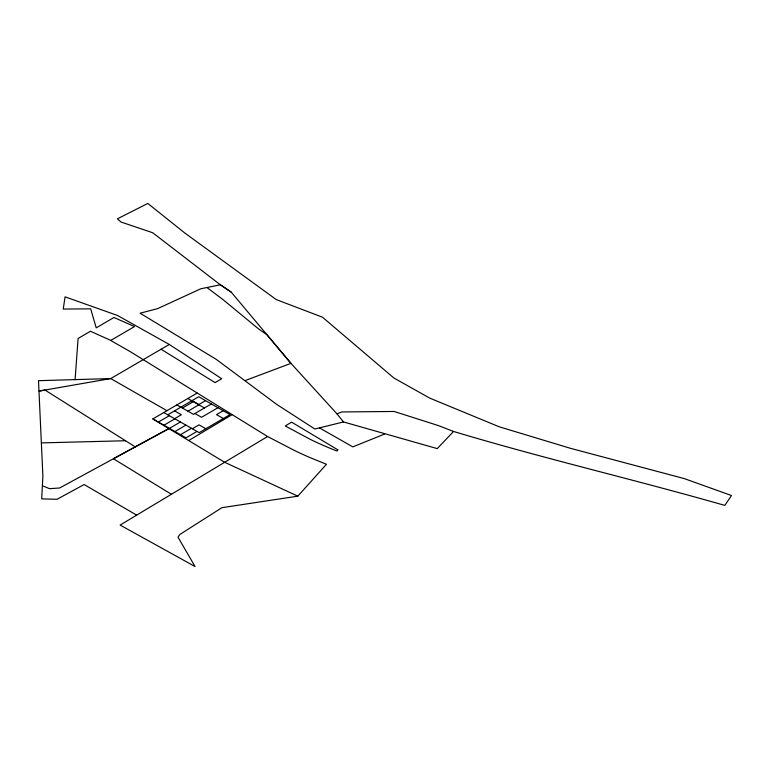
<?xml version="1.0" encoding="UTF-8"?>
<svg xmlns="http://www.w3.org/2000/svg" width="770" height="770" viewBox="0 0 770 770"><rect width="100%" height="100%" fill="white"/><g stroke="black" fill="none" stroke-linecap="round" stroke-linejoin="round"><path stroke-width="1.16" d="M136.656 515.12L84.132 484.542L56.999 499.287L41.696 498.864L42.889 476.062L38.5 380.678L110.736 378.58L169.304 344.459L221.712 378.734L215.071 382.613L161.094 349.243M75.094 379.61L78.088 338.482L90.436 331.244L109.831 339.974L130.13 351.563L267.565 436.513L294.284 450.383A358.117 206.755 0 0 0 311.581 458.246L326.47 464.272L297.817 496.159L221.914 507.69L179.843 534.476L177.995 537.162L195.07 566.556L120.13 525.073L267.565 436.513M231.192 292.128L220.335 284.784L152.662 232.723L121.131 222.068L117.396 218.834L147.811 203.444L184.906 233.089L276.266 299.588L322.505 317.221L393.884 378.003L429.795 398.148L499.153 426.772L570.3 448.275L684.337 478.622L731.5 495.524L724.84 505.409C634.721 479.604 543.331 458.458 453.549 431.46L437.244 448.612L343.497 421.941L314.843 429.006L276.959 404.577L216.197 359.32L140.082 313.197L157.609 308.635L200.806 288.769L220.335 284.784L231.192 292.119L290.954 363.353L336.962 413.827L343.497 421.941M188.669 440.556L232.174 414.626M110.688 340.475L134.519 326.557L113.941 317.5L96.221 327.856L90.687 308.837L63.246 309.068L65.075 296.845L117.473 315.459L169.304 344.459M297.817 496.159L224.522 462.212L152.845 418.918L197.207 393.037M167.86 414.761L198.727 396.743L230.028 414.616L199.16 432.634L163.779 412.537M158.379 422.075L169.313 415.694M182.432 408.042L193.366 401.661M174.665 418.649L181.354 414.741L174.549 410.853M205.542 400.631L198.852 404.529L192.038 400.641M163.904 425.233L174.838 418.851M187.957 411.199L198.891 404.818M169.429 428.389L180.363 422.008M211.327 403.932L193.482 414.356L176.908 404.885M174.954 431.547L185.888 425.165M217.958 407.725L201.557 417.292L194.935 413.509M180.478 434.704L191.412 428.322M192.346 428.746L199.035 424.838L205.85 428.736M223.223 410.728L216.534 414.635L223.339 418.524M196.937 431.479L186.003 437.861L152.845 418.918M384.682 434.011L352.814 446.879L319.444 427.87M336.962 413.827L341.87 411.94L394.163 411.469L438.544 425.637L453.549 431.46M245.024 380.621L290.954 363.353L266.921 334.738L258.585 328.934L222.857 299.501L206.947 287.518M41.503 442.894L125.529 440.748M42.398 485.706L49.482 488.681L59.637 487.997L168.88 428.601L113.421 458.747L171.325 494.244M166.965 410.689L110.736 378.58L39.001 391.083L44.958 390.043L135.26 446.879M187.841 398.504L204.416 407.975M337.809 449.805L336.942 451.037L329.685 448.101A335.758 193.847 0 0 1 310.272 439.381L285.256 425.945L291.628 422.153L337.809 449.805"/></g></svg>
